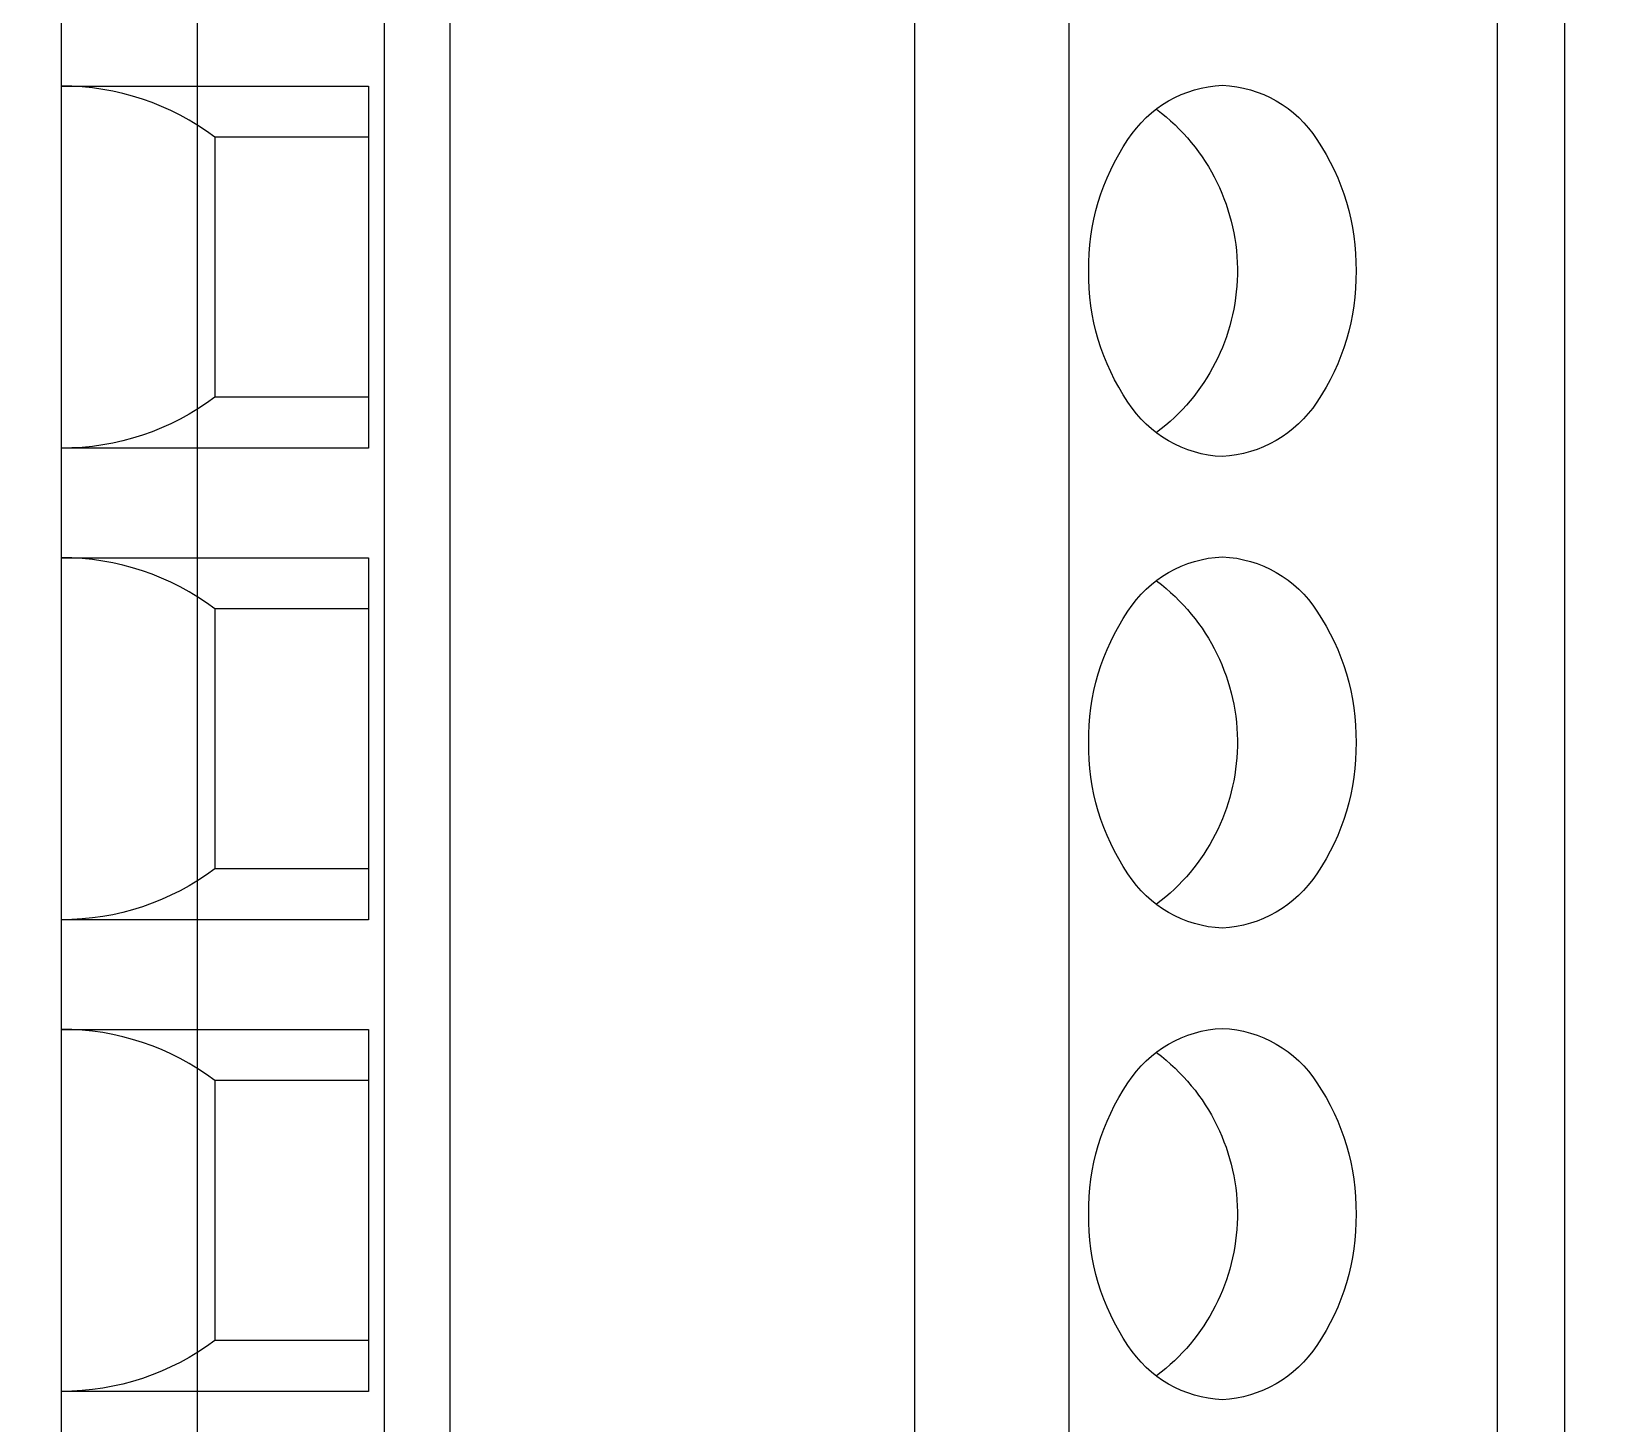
# Model space of a CAD drawing. Extents: x 1 to 23.7, y 0.2 to 17.
# Drawn here: x 17.608 to 18.276, y 5.43 to 6.02 of the extents above; entities that cross this region are included whole.
import ezdxf

# ---------------------------------------------------------------- set-up
doc = ezdxf.new("R2010")
doc.units = 0
doc.header["$MEASUREMENT"] = 0
for name, color, linetype in [('4_01__0-__EMPTY', 7, 'CONTINUOUS'), ('4_02__71___3__AVI', 7, 'CONTINUOUS'), ('4_03__73___3__ACI__3__AVI', 7, 'CONTINUOUS'), ('4_04__74___3__ACI__3__AVI', 7, 'CONTINUOUS'), ('4_05__1-___4__DI__4__DO__S', 7, 'CONTINUOUS'), ('4_06__B-___4__DI__4__DO__F', 7, 'CONTINUOUS'), ('4_07__C-___4__DI__3__DO', 7, 'CONTINUOUS'), ('4_08__2X___8__DO__STD_FORM', 7, 'CONTINUOUS'), ('4_09__2A___8__DO__STD_FORM', 7, 'CONTINUOUS'), ('4_10__2B___8__DO__STD__6__', 7, 'CONTINUOUS'), ('4_11__2C___8__DO__STD__2__', 7, 'CONTINUOUS'), ('4_12__3-___8__DI', 7, 'CONTINUOUS'), ('4_13__D-___14__DI', 7, 'CONTINUOUS'), ('4_14__5-___8__AI', 7, 'CONTINUOUS'), ('4_15__6-___4__AI__4__AO', 7, 'CONTINUOUS'), ('6_00_____DWG', 7, 'CONTINUOUS')]:
    doc.layers.add(name, color=color, linetype=linetype)

msp = doc.modelspace()

# ---------------------------------------------------------------- linework, layer by layer
at = {"layer": '4_01__0-__EMPTY'}
for points in [[(17.67867, 6.20206), (17.67867, 5.23683, 0.414214), (17.70856, 5.20694), (17.72367, 5.20694), (17.72367, 4.96694), (17.70856, 4.96694, 0.414214), (17.67867, 4.93706), (17.67867, 4.04183, 0.414214)], [(18.25867, 4.04183), (18.25867, 4.93706, 0.414214), (18.22879, 4.96694), (18.21367, 4.96694), (18.21367, 5.20694), (18.22879, 5.20694, 0.414214), (18.25867, 5.23683), (18.25867, 6.20206, 0.414214)]]:
    msp.add_lwpolyline(points, format="xyb", dxfattribs=at)
at = {"layer": '4_02__71___3__AVI'}
msp.add_lwpolyline([(18.22995, 6.62016), (18.22995, 5.02016), (17.62124, 5.02016), (17.62124, 6.62016)], close=True, dxfattribs=at)
for points in [[(17.75798, 6.62016), (17.75798, 5.02016)], [(17.78582, 6.62016), (17.78582, 5.02016)], [(17.98292, 6.62016), (17.98292, 5.02016)], [(18.04835, 6.62016), (18.04835, 5.02016)], [(17.62124, 5.99693), (17.75131, 5.99693), (17.75131, 5.84339), (17.62124, 5.84339)], [(17.68618, 5.97528), (17.68618, 5.86504)], [(17.62124, 5.79693), (17.75131, 5.79693), (17.75131, 5.64339), (17.62124, 5.64339)], [(17.68618, 5.77528), (17.68618, 5.66504)], [(17.62124, 5.59693), (17.75131, 5.59693), (17.75131, 5.44339), (17.62124, 5.44339)], [(17.68618, 5.57528), (17.68618, 5.46504)]]:
    msp.add_lwpolyline(points, dxfattribs=at)
for points in [[(17.75131, 5.97528), (17.68618, 5.97528, 0.162853), (17.62124, 5.99693, 1.944453)], [(18.08544, 5.98724, -0.001746), (18.08557, 5.9871, -0.240907), (18.11981, 5.91701, -0.231198), (18.08557, 5.85007, -0.005828), (18.08564, 5.84977)], [(17.75131, 5.86504), (17.68618, 5.86504, -0.162853), (17.62124, 5.84339, -1.944453)], [(17.75131, 5.77528), (17.68618, 5.77528, 0.162853), (17.62124, 5.79693, 1.944453)], [(18.08544, 5.78724, -0.001746), (18.08557, 5.7871, -0.240907), (18.11981, 5.71701, -0.231198), (18.08557, 5.65007, -0.005828), (18.08564, 5.64977)], [(17.75131, 5.66504), (17.68618, 5.66504, -0.162853), (17.62124, 5.64339, -1.944453)], [(17.75131, 5.57528), (17.68618, 5.57528, 0.162853), (17.62124, 5.59693, 1.944453)], [(18.08544, 5.58724, -0.001746), (18.08557, 5.5871, -0.240907), (18.11981, 5.51701, -0.231198), (18.08557, 5.45007, -0.005828), (18.08564, 5.44977)], [(17.75131, 5.46504), (17.68618, 5.46504, -0.162853), (17.62124, 5.44339, -1.944453)]]:
    msp.add_lwpolyline(points, format="xyb", dxfattribs=at)
for points in [[(18.11348, 5.99733, -0.244062), (18.15353, 5.97426, -0.154167), (18.17012, 5.91858, -0.154167), (18.15353, 5.86291, -0.236767), (18.11348, 5.83984, -0.24406), (18.07343, 5.86291, -0.154167), (18.05684, 5.91858, -0.154167), (18.07343, 5.97426, -0.244061)], [(18.11348, 5.79733, -0.244062), (18.15353, 5.77426, -0.154167), (18.17012, 5.71858, -0.154167), (18.15353, 5.66291, -0.236767), (18.11348, 5.63984, -0.24406), (18.07343, 5.66291, -0.154167), (18.05684, 5.71858, -0.154167), (18.07343, 5.77426, -0.244061)], [(18.11348, 5.59733, -0.244062), (18.15353, 5.57426, -0.154167), (18.17012, 5.51858, -0.154167), (18.15353, 5.46291, -0.236767), (18.11348, 5.43984, -0.24406), (18.07343, 5.46291, -0.154167), (18.05684, 5.51858, -0.154167), (18.07343, 5.57426, -0.244061)]]:
    msp.add_lwpolyline(points, format="xyb", close=True, dxfattribs=at)
at = {"layer": '4_03__73___3__ACI__3__AVI'}
msp.add_lwpolyline([(18.22995, 6.62016), (18.22995, 5.02016), (17.62124, 5.02016), (17.62124, 6.62016)], close=True, dxfattribs=at)
for points in [[(17.75798, 6.62016), (17.75798, 5.02016)], [(17.78582, 6.62016), (17.78582, 5.02016)], [(17.98292, 6.62016), (17.98292, 5.02016)], [(18.04835, 6.62016), (18.04835, 5.02016)], [(17.62124, 5.99693), (17.75131, 5.99693), (17.75131, 5.84339), (17.62124, 5.84339)], [(17.68618, 5.97528), (17.68618, 5.86504)], [(17.62124, 5.79693), (17.75131, 5.79693), (17.75131, 5.64339), (17.62124, 5.64339)], [(17.68618, 5.77528), (17.68618, 5.66504)], [(17.62124, 5.59693), (17.75131, 5.59693), (17.75131, 5.44339), (17.62124, 5.44339)], [(17.68618, 5.57528), (17.68618, 5.46504)]]:
    msp.add_lwpolyline(points, dxfattribs=at)
for points in [[(17.75131, 5.97528), (17.68618, 5.97528, 0.162853), (17.62124, 5.99693, 1.944453)], [(18.08544, 5.98724, -0.001746), (18.08557, 5.9871, -0.240907), (18.11981, 5.91701, -0.231198), (18.08557, 5.85007, -0.005828), (18.08564, 5.84977)], [(17.75131, 5.86504), (17.68618, 5.86504, -0.162853), (17.62124, 5.84339, -1.944453)], [(17.75131, 5.77528), (17.68618, 5.77528, 0.162853), (17.62124, 5.79693, 1.944453)], [(18.08544, 5.78724, -0.001746), (18.08557, 5.7871, -0.240907), (18.11981, 5.71701, -0.231198), (18.08557, 5.65007, -0.005828), (18.08564, 5.64977)], [(17.75131, 5.66504), (17.68618, 5.66504, -0.162853), (17.62124, 5.64339, -1.944453)], [(17.75131, 5.57528), (17.68618, 5.57528, 0.162853), (17.62124, 5.59693, 1.944453)], [(18.08544, 5.58724, -0.001746), (18.08557, 5.5871, -0.240907), (18.11981, 5.51701, -0.231198), (18.08557, 5.45007, -0.005828), (18.08564, 5.44977)], [(17.75131, 5.46504), (17.68618, 5.46504, -0.162853), (17.62124, 5.44339, -1.944453)]]:
    msp.add_lwpolyline(points, format="xyb", dxfattribs=at)
for points in [[(18.11348, 5.99733, -0.244062), (18.15353, 5.97426, -0.154167), (18.17012, 5.91858, -0.154167), (18.15353, 5.86291, -0.236767), (18.11348, 5.83984, -0.24406), (18.07343, 5.86291, -0.154167), (18.05684, 5.91858, -0.154167), (18.07343, 5.97426, -0.244061)], [(18.11348, 5.79733, -0.244062), (18.15353, 5.77426, -0.154167), (18.17012, 5.71858, -0.154167), (18.15353, 5.66291, -0.236767), (18.11348, 5.63984, -0.24406), (18.07343, 5.66291, -0.154167), (18.05684, 5.71858, -0.154167), (18.07343, 5.77426, -0.244061)], [(18.11348, 5.59733, -0.244062), (18.15353, 5.57426, -0.154167), (18.17012, 5.51858, -0.154167), (18.15353, 5.46291, -0.236767), (18.11348, 5.43984, -0.24406), (18.07343, 5.46291, -0.154167), (18.05684, 5.51858, -0.154167), (18.07343, 5.57426, -0.244061)]]:
    msp.add_lwpolyline(points, format="xyb", close=True, dxfattribs=at)
at = {"layer": '4_04__74___3__ACI__3__AVI'}
msp.add_lwpolyline([(18.22995, 6.62016), (18.22995, 5.02016), (17.62124, 5.02016), (17.62124, 6.62016)], close=True, dxfattribs=at)
for points in [[(17.75798, 6.62016), (17.75798, 5.02016)], [(17.78582, 6.62016), (17.78582, 5.02016)], [(17.98292, 6.62016), (17.98292, 5.02016)], [(18.04835, 6.62016), (18.04835, 5.02016)], [(17.62124, 5.99693), (17.75131, 5.99693), (17.75131, 5.84339), (17.62124, 5.84339)], [(17.68618, 5.97528), (17.68618, 5.86504)], [(17.62124, 5.79693), (17.75131, 5.79693), (17.75131, 5.64339), (17.62124, 5.64339)], [(17.68618, 5.77528), (17.68618, 5.66504)], [(17.62124, 5.59693), (17.75131, 5.59693), (17.75131, 5.44339), (17.62124, 5.44339)], [(17.68618, 5.57528), (17.68618, 5.46504)]]:
    msp.add_lwpolyline(points, dxfattribs=at)
for points in [[(17.75131, 5.97528), (17.68618, 5.97528, 0.162853), (17.62124, 5.99693, 1.944453)], [(18.08544, 5.98724, -0.001746), (18.08557, 5.9871, -0.240907), (18.11981, 5.91701, -0.231198), (18.08557, 5.85007, -0.005828), (18.08564, 5.84977)], [(17.75131, 5.86504), (17.68618, 5.86504, -0.162853), (17.62124, 5.84339, -1.944453)], [(17.75131, 5.77528), (17.68618, 5.77528, 0.162853), (17.62124, 5.79693, 1.944453)], [(18.08544, 5.78724, -0.001746), (18.08557, 5.7871, -0.240907), (18.11981, 5.71701, -0.231198), (18.08557, 5.65007, -0.005828), (18.08564, 5.64977)], [(17.75131, 5.66504), (17.68618, 5.66504, -0.162853), (17.62124, 5.64339, -1.944453)], [(17.75131, 5.57528), (17.68618, 5.57528, 0.162853), (17.62124, 5.59693, 1.944453)], [(18.08544, 5.58724, -0.001746), (18.08557, 5.5871, -0.240907), (18.11981, 5.51701, -0.231198), (18.08557, 5.45007, -0.005828), (18.08564, 5.44977)], [(17.75131, 5.46504), (17.68618, 5.46504, -0.162853), (17.62124, 5.44339, -1.944453)]]:
    msp.add_lwpolyline(points, format="xyb", dxfattribs=at)
for points in [[(18.11348, 5.99733, -0.244062), (18.15353, 5.97426, -0.154167), (18.17012, 5.91858, -0.154167), (18.15353, 5.86291, -0.236767), (18.11348, 5.83984, -0.24406), (18.07343, 5.86291, -0.154167), (18.05684, 5.91858, -0.154167), (18.07343, 5.97426, -0.244061)], [(18.11348, 5.79733, -0.244062), (18.15353, 5.77426, -0.154167), (18.17012, 5.71858, -0.154167), (18.15353, 5.66291, -0.236767), (18.11348, 5.63984, -0.24406), (18.07343, 5.66291, -0.154167), (18.05684, 5.71858, -0.154167), (18.07343, 5.77426, -0.244061)], [(18.11348, 5.59733, -0.244062), (18.15353, 5.57426, -0.154167), (18.17012, 5.51858, -0.154167), (18.15353, 5.46291, -0.236767), (18.11348, 5.43984, -0.24406), (18.07343, 5.46291, -0.154167), (18.05684, 5.51858, -0.154167), (18.07343, 5.57426, -0.244061)]]:
    msp.add_lwpolyline(points, format="xyb", close=True, dxfattribs=at)
at = {"layer": '4_05__1-___4__DI__4__DO__S'}
msp.add_lwpolyline([(18.22995, 6.62016), (18.22995, 5.02016), (17.62124, 5.02016), (17.62124, 6.62016)], close=True, dxfattribs=at)
for points in [[(17.75798, 6.62016), (17.75798, 5.02016)], [(17.78582, 6.62016), (17.78582, 5.02016)], [(17.98292, 6.62016), (17.98292, 5.02016)], [(18.04835, 6.62016), (18.04835, 5.02016)], [(17.62124, 5.99693), (17.75131, 5.99693), (17.75131, 5.84339), (17.62124, 5.84339)], [(17.68618, 5.97528), (17.68618, 5.86504)], [(17.62124, 5.79693), (17.75131, 5.79693), (17.75131, 5.64339), (17.62124, 5.64339)], [(17.68618, 5.77528), (17.68618, 5.66504)], [(17.62124, 5.59693), (17.75131, 5.59693), (17.75131, 5.44339), (17.62124, 5.44339)], [(17.68618, 5.57528), (17.68618, 5.46504)]]:
    msp.add_lwpolyline(points, dxfattribs=at)
for points in [[(17.75131, 5.97528), (17.68618, 5.97528, 0.162853), (17.62124, 5.99693, 1.944453)], [(18.08544, 5.98724, -0.001746), (18.08557, 5.9871, -0.240907), (18.11981, 5.91701, -0.231198), (18.08557, 5.85007, -0.005828), (18.08564, 5.84977)], [(17.75131, 5.86504), (17.68618, 5.86504, -0.162853), (17.62124, 5.84339, -1.944453)], [(17.75131, 5.77528), (17.68618, 5.77528, 0.162853), (17.62124, 5.79693, 1.944453)], [(18.08544, 5.78724, -0.001746), (18.08557, 5.7871, -0.240907), (18.11981, 5.71701, -0.231198), (18.08557, 5.65007, -0.005828), (18.08564, 5.64977)], [(17.75131, 5.66504), (17.68618, 5.66504, -0.162853), (17.62124, 5.64339, -1.944453)], [(17.75131, 5.57528), (17.68618, 5.57528, 0.162853), (17.62124, 5.59693, 1.944453)], [(18.08544, 5.58724, -0.001746), (18.08557, 5.5871, -0.240907), (18.11981, 5.51701, -0.231198), (18.08557, 5.45007, -0.005828), (18.08564, 5.44977)], [(17.75131, 5.46504), (17.68618, 5.46504, -0.162853), (17.62124, 5.44339, -1.944453)]]:
    msp.add_lwpolyline(points, format="xyb", dxfattribs=at)
for points in [[(18.11348, 5.99733, -0.244062), (18.15353, 5.97426, -0.154167), (18.17012, 5.91858, -0.154167), (18.15353, 5.86291, -0.236767), (18.11348, 5.83984, -0.24406), (18.07343, 5.86291, -0.154167), (18.05684, 5.91858, -0.154167), (18.07343, 5.97426, -0.244061)], [(18.11348, 5.79733, -0.244062), (18.15353, 5.77426, -0.154167), (18.17012, 5.71858, -0.154167), (18.15353, 5.66291, -0.236767), (18.11348, 5.63984, -0.24406), (18.07343, 5.66291, -0.154167), (18.05684, 5.71858, -0.154167), (18.07343, 5.77426, -0.244061)], [(18.11348, 5.59733, -0.244062), (18.15353, 5.57426, -0.154167), (18.17012, 5.51858, -0.154167), (18.15353, 5.46291, -0.236767), (18.11348, 5.43984, -0.24406), (18.07343, 5.46291, -0.154167), (18.05684, 5.51858, -0.154167), (18.07343, 5.57426, -0.244061)]]:
    msp.add_lwpolyline(points, format="xyb", close=True, dxfattribs=at)
at = {"layer": '4_06__B-___4__DI__4__DO__F'}
msp.add_lwpolyline([(18.22995, 6.62016), (18.22995, 5.02016), (17.62124, 5.02016), (17.62124, 6.62016)], close=True, dxfattribs=at)
for points in [[(17.75798, 6.62016), (17.75798, 5.02016)], [(17.78582, 6.62016), (17.78582, 5.02016)], [(17.98292, 6.62016), (17.98292, 5.02016)], [(18.04835, 6.62016), (18.04835, 5.02016)], [(17.62124, 5.99693), (17.75131, 5.99693), (17.75131, 5.84339), (17.62124, 5.84339)], [(17.68618, 5.97528), (17.68618, 5.86504)], [(17.62124, 5.79693), (17.75131, 5.79693), (17.75131, 5.64339), (17.62124, 5.64339)], [(17.68618, 5.77528), (17.68618, 5.66504)], [(17.62124, 5.59693), (17.75131, 5.59693), (17.75131, 5.44339), (17.62124, 5.44339)], [(17.68618, 5.57528), (17.68618, 5.46504)]]:
    msp.add_lwpolyline(points, dxfattribs=at)
for points in [[(17.75131, 5.97528), (17.68618, 5.97528, 0.162853), (17.62124, 5.99693, 1.944453)], [(18.08544, 5.98724, -0.001746), (18.08557, 5.9871, -0.240907), (18.11981, 5.91701, -0.231198), (18.08557, 5.85007, -0.005828), (18.08564, 5.84977)], [(17.75131, 5.86504), (17.68618, 5.86504, -0.162853), (17.62124, 5.84339, -1.944453)], [(17.75131, 5.77528), (17.68618, 5.77528, 0.162853), (17.62124, 5.79693, 1.944453)], [(18.08544, 5.78724, -0.001746), (18.08557, 5.7871, -0.240907), (18.11981, 5.71701, -0.231198), (18.08557, 5.65007, -0.005828), (18.08564, 5.64977)], [(17.75131, 5.66504), (17.68618, 5.66504, -0.162853), (17.62124, 5.64339, -1.944453)], [(17.75131, 5.57528), (17.68618, 5.57528, 0.162853), (17.62124, 5.59693, 1.944453)], [(18.08544, 5.58724, -0.001746), (18.08557, 5.5871, -0.240907), (18.11981, 5.51701, -0.231198), (18.08557, 5.45007, -0.005828), (18.08564, 5.44977)], [(17.75131, 5.46504), (17.68618, 5.46504, -0.162853), (17.62124, 5.44339, -1.944453)]]:
    msp.add_lwpolyline(points, format="xyb", dxfattribs=at)
for points in [[(18.11348, 5.99733, -0.244062), (18.15353, 5.97426, -0.154167), (18.17012, 5.91858, -0.154167), (18.15353, 5.86291, -0.236767), (18.11348, 5.83984, -0.24406), (18.07343, 5.86291, -0.154167), (18.05684, 5.91858, -0.154167), (18.07343, 5.97426, -0.244061)], [(18.11348, 5.79733, -0.244062), (18.15353, 5.77426, -0.154167), (18.17012, 5.71858, -0.154167), (18.15353, 5.66291, -0.236767), (18.11348, 5.63984, -0.24406), (18.07343, 5.66291, -0.154167), (18.05684, 5.71858, -0.154167), (18.07343, 5.77426, -0.244061)], [(18.11348, 5.59733, -0.244062), (18.15353, 5.57426, -0.154167), (18.17012, 5.51858, -0.154167), (18.15353, 5.46291, -0.236767), (18.11348, 5.43984, -0.24406), (18.07343, 5.46291, -0.154167), (18.05684, 5.51858, -0.154167), (18.07343, 5.57426, -0.244061)]]:
    msp.add_lwpolyline(points, format="xyb", close=True, dxfattribs=at)
at = {"layer": '4_07__C-___4__DI__3__DO'}
msp.add_lwpolyline([(18.22995, 6.62016), (18.22995, 5.02016), (17.62124, 5.02016), (17.62124, 6.62016)], close=True, dxfattribs=at)
for points in [[(17.75798, 6.62016), (17.75798, 5.02016)], [(17.78582, 6.62016), (17.78582, 5.02016)], [(17.98292, 6.62016), (17.98292, 5.02016)], [(18.04835, 6.62016), (18.04835, 5.02016)], [(17.62124, 5.99693), (17.75131, 5.99693), (17.75131, 5.84339), (17.62124, 5.84339)], [(17.68618, 5.97528), (17.68618, 5.86504)], [(17.62124, 5.79693), (17.75131, 5.79693), (17.75131, 5.64339), (17.62124, 5.64339)], [(17.68618, 5.77528), (17.68618, 5.66504)], [(17.62124, 5.59693), (17.75131, 5.59693), (17.75131, 5.44339), (17.62124, 5.44339)], [(17.68618, 5.57528), (17.68618, 5.46504)]]:
    msp.add_lwpolyline(points, dxfattribs=at)
for points in [[(17.75131, 5.97528), (17.68618, 5.97528, 0.162853), (17.62124, 5.99693, 1.944453)], [(18.08544, 5.98724, -0.001746), (18.08557, 5.9871, -0.240907), (18.11981, 5.91701, -0.231198), (18.08557, 5.85007, -0.005828), (18.08564, 5.84977)], [(17.75131, 5.86504), (17.68618, 5.86504, -0.162853), (17.62124, 5.84339, -1.944453)], [(17.75131, 5.77528), (17.68618, 5.77528, 0.162853), (17.62124, 5.79693, 1.944453)], [(18.08544, 5.78724, -0.001746), (18.08557, 5.7871, -0.240907), (18.11981, 5.71701, -0.231198), (18.08557, 5.65007, -0.005828), (18.08564, 5.64977)], [(17.75131, 5.66504), (17.68618, 5.66504, -0.162853), (17.62124, 5.64339, -1.944453)], [(17.75131, 5.57528), (17.68618, 5.57528, 0.162853), (17.62124, 5.59693, 1.944453)], [(18.08544, 5.58724, -0.001746), (18.08557, 5.5871, -0.240907), (18.11981, 5.51701, -0.231198), (18.08557, 5.45007, -0.005828), (18.08564, 5.44977)], [(17.75131, 5.46504), (17.68618, 5.46504, -0.162853), (17.62124, 5.44339, -1.944453)]]:
    msp.add_lwpolyline(points, format="xyb", dxfattribs=at)
for points in [[(18.11348, 5.99733, -0.244062), (18.15353, 5.97426, -0.154167), (18.17012, 5.91858, -0.154167), (18.15353, 5.86291, -0.236767), (18.11348, 5.83984, -0.24406), (18.07343, 5.86291, -0.154167), (18.05684, 5.91858, -0.154167), (18.07343, 5.97426, -0.244061)], [(18.11348, 5.79733, -0.244062), (18.15353, 5.77426, -0.154167), (18.17012, 5.71858, -0.154167), (18.15353, 5.66291, -0.236767), (18.11348, 5.63984, -0.24406), (18.07343, 5.66291, -0.154167), (18.05684, 5.71858, -0.154167), (18.07343, 5.77426, -0.244061)], [(18.11348, 5.59733, -0.244062), (18.15353, 5.57426, -0.154167), (18.17012, 5.51858, -0.154167), (18.15353, 5.46291, -0.236767), (18.11348, 5.43984, -0.24406), (18.07343, 5.46291, -0.154167), (18.05684, 5.51858, -0.154167), (18.07343, 5.57426, -0.244061)]]:
    msp.add_lwpolyline(points, format="xyb", close=True, dxfattribs=at)
at = {"layer": '4_08__2X___8__DO__STD_FORM'}
msp.add_lwpolyline([(18.22995, 6.62016), (18.22995, 5.02016), (17.62124, 5.02016), (17.62124, 6.62016)], close=True, dxfattribs=at)
for points in [[(17.75798, 6.62016), (17.75798, 5.02016)], [(17.78582, 6.62016), (17.78582, 5.02016)], [(17.98292, 6.62016), (17.98292, 5.02016)], [(18.04835, 6.62016), (18.04835, 5.02016)], [(17.62124, 5.99693), (17.75131, 5.99693), (17.75131, 5.84339), (17.62124, 5.84339)], [(17.68618, 5.97528), (17.68618, 5.86504)], [(17.62124, 5.79693), (17.75131, 5.79693), (17.75131, 5.64339), (17.62124, 5.64339)], [(17.68618, 5.77528), (17.68618, 5.66504)], [(17.62124, 5.59693), (17.75131, 5.59693), (17.75131, 5.44339), (17.62124, 5.44339)], [(17.68618, 5.57528), (17.68618, 5.46504)]]:
    msp.add_lwpolyline(points, dxfattribs=at)
for points in [[(17.75131, 5.97528), (17.68618, 5.97528, 0.162853), (17.62124, 5.99693, 1.944453)], [(18.08544, 5.98724, -0.001746), (18.08557, 5.9871, -0.240907), (18.11981, 5.91701, -0.231198), (18.08557, 5.85007, -0.005828), (18.08564, 5.84977)], [(17.75131, 5.86504), (17.68618, 5.86504, -0.162853), (17.62124, 5.84339, -1.944453)], [(17.75131, 5.77528), (17.68618, 5.77528, 0.162853), (17.62124, 5.79693, 1.944453)], [(18.08544, 5.78724, -0.001746), (18.08557, 5.7871, -0.240907), (18.11981, 5.71701, -0.231198), (18.08557, 5.65007, -0.005828), (18.08564, 5.64977)], [(17.75131, 5.66504), (17.68618, 5.66504, -0.162853), (17.62124, 5.64339, -1.944453)], [(17.75131, 5.57528), (17.68618, 5.57528, 0.162853), (17.62124, 5.59693, 1.944453)], [(18.08544, 5.58724, -0.001746), (18.08557, 5.5871, -0.240907), (18.11981, 5.51701, -0.231198), (18.08557, 5.45007, -0.005828), (18.08564, 5.44977)], [(17.75131, 5.46504), (17.68618, 5.46504, -0.162853), (17.62124, 5.44339, -1.944453)]]:
    msp.add_lwpolyline(points, format="xyb", dxfattribs=at)
for points in [[(18.11348, 5.99733, -0.244062), (18.15353, 5.97426, -0.154167), (18.17012, 5.91858, -0.154167), (18.15353, 5.86291, -0.236767), (18.11348, 5.83984, -0.24406), (18.07343, 5.86291, -0.154167), (18.05684, 5.91858, -0.154167), (18.07343, 5.97426, -0.244061)], [(18.11348, 5.79733, -0.244062), (18.15353, 5.77426, -0.154167), (18.17012, 5.71858, -0.154167), (18.15353, 5.66291, -0.236767), (18.11348, 5.63984, -0.24406), (18.07343, 5.66291, -0.154167), (18.05684, 5.71858, -0.154167), (18.07343, 5.77426, -0.244061)], [(18.11348, 5.59733, -0.244062), (18.15353, 5.57426, -0.154167), (18.17012, 5.51858, -0.154167), (18.15353, 5.46291, -0.236767), (18.11348, 5.43984, -0.24406), (18.07343, 5.46291, -0.154167), (18.05684, 5.51858, -0.154167), (18.07343, 5.57426, -0.244061)]]:
    msp.add_lwpolyline(points, format="xyb", close=True, dxfattribs=at)
at = {"layer": '4_09__2A___8__DO__STD_FORM'}
msp.add_lwpolyline([(18.22995, 6.62016), (18.22995, 5.02016), (17.62124, 5.02016), (17.62124, 6.62016)], close=True, dxfattribs=at)
for points in [[(17.75798, 6.62016), (17.75798, 5.02016)], [(17.78582, 6.62016), (17.78582, 5.02016)], [(17.98292, 6.62016), (17.98292, 5.02016)], [(18.04835, 6.62016), (18.04835, 5.02016)], [(17.62124, 5.99693), (17.75131, 5.99693), (17.75131, 5.84339), (17.62124, 5.84339)], [(17.68618, 5.97528), (17.68618, 5.86504)], [(17.62124, 5.79693), (17.75131, 5.79693), (17.75131, 5.64339), (17.62124, 5.64339)], [(17.68618, 5.77528), (17.68618, 5.66504)], [(17.62124, 5.59693), (17.75131, 5.59693), (17.75131, 5.44339), (17.62124, 5.44339)], [(17.68618, 5.57528), (17.68618, 5.46504)]]:
    msp.add_lwpolyline(points, dxfattribs=at)
for points in [[(17.75131, 5.97528), (17.68618, 5.97528, 0.162853), (17.62124, 5.99693, 1.944453)], [(18.08544, 5.98724, -0.001746), (18.08557, 5.9871, -0.240907), (18.11981, 5.91701, -0.231198), (18.08557, 5.85007, -0.005828), (18.08564, 5.84977)], [(17.75131, 5.86504), (17.68618, 5.86504, -0.162853), (17.62124, 5.84339, -1.944453)], [(17.75131, 5.77528), (17.68618, 5.77528, 0.162853), (17.62124, 5.79693, 1.944453)], [(18.08544, 5.78724, -0.001746), (18.08557, 5.7871, -0.240907), (18.11981, 5.71701, -0.231198), (18.08557, 5.65007, -0.005828), (18.08564, 5.64977)], [(17.75131, 5.66504), (17.68618, 5.66504, -0.162853), (17.62124, 5.64339, -1.944453)], [(17.75131, 5.57528), (17.68618, 5.57528, 0.162853), (17.62124, 5.59693, 1.944453)], [(18.08544, 5.58724, -0.001746), (18.08557, 5.5871, -0.240907), (18.11981, 5.51701, -0.231198), (18.08557, 5.45007, -0.005828), (18.08564, 5.44977)], [(17.75131, 5.46504), (17.68618, 5.46504, -0.162853), (17.62124, 5.44339, -1.944453)]]:
    msp.add_lwpolyline(points, format="xyb", dxfattribs=at)
for points in [[(18.11348, 5.99733, -0.244062), (18.15353, 5.97426, -0.154167), (18.17012, 5.91858, -0.154167), (18.15353, 5.86291, -0.236767), (18.11348, 5.83984, -0.24406), (18.07343, 5.86291, -0.154167), (18.05684, 5.91858, -0.154167), (18.07343, 5.97426, -0.244061)], [(18.11348, 5.79733, -0.244062), (18.15353, 5.77426, -0.154167), (18.17012, 5.71858, -0.154167), (18.15353, 5.66291, -0.236767), (18.11348, 5.63984, -0.24406), (18.07343, 5.66291, -0.154167), (18.05684, 5.71858, -0.154167), (18.07343, 5.77426, -0.244061)], [(18.11348, 5.59733, -0.244062), (18.15353, 5.57426, -0.154167), (18.17012, 5.51858, -0.154167), (18.15353, 5.46291, -0.236767), (18.11348, 5.43984, -0.24406), (18.07343, 5.46291, -0.154167), (18.05684, 5.51858, -0.154167), (18.07343, 5.57426, -0.244061)]]:
    msp.add_lwpolyline(points, format="xyb", close=True, dxfattribs=at)
at = {"layer": '4_10__2B___8__DO__STD__6__'}
msp.add_lwpolyline([(18.22995, 6.62016), (18.22995, 5.02016), (17.62124, 5.02016), (17.62124, 6.62016)], close=True, dxfattribs=at)
for points in [[(17.75798, 6.62016), (17.75798, 5.02016)], [(17.78582, 6.62016), (17.78582, 5.02016)], [(17.98292, 6.62016), (17.98292, 5.02016)], [(18.04835, 6.62016), (18.04835, 5.02016)], [(17.62124, 5.99693), (17.75131, 5.99693), (17.75131, 5.84339), (17.62124, 5.84339)], [(17.68618, 5.97528), (17.68618, 5.86504)], [(17.62124, 5.79693), (17.75131, 5.79693), (17.75131, 5.64339), (17.62124, 5.64339)], [(17.68618, 5.77528), (17.68618, 5.66504)], [(17.62124, 5.59693), (17.75131, 5.59693), (17.75131, 5.44339), (17.62124, 5.44339)], [(17.68618, 5.57528), (17.68618, 5.46504)]]:
    msp.add_lwpolyline(points, dxfattribs=at)
for points in [[(17.75131, 5.97528), (17.68618, 5.97528, 0.162853), (17.62124, 5.99693, 1.944453)], [(18.08544, 5.98724, -0.001746), (18.08557, 5.9871, -0.240907), (18.11981, 5.91701, -0.231198), (18.08557, 5.85007, -0.005828), (18.08564, 5.84977)], [(17.75131, 5.86504), (17.68618, 5.86504, -0.162853), (17.62124, 5.84339, -1.944453)], [(17.75131, 5.77528), (17.68618, 5.77528, 0.162853), (17.62124, 5.79693, 1.944453)], [(18.08544, 5.78724, -0.001746), (18.08557, 5.7871, -0.240907), (18.11981, 5.71701, -0.231198), (18.08557, 5.65007, -0.005828), (18.08564, 5.64977)], [(17.75131, 5.66504), (17.68618, 5.66504, -0.162853), (17.62124, 5.64339, -1.944453)], [(17.75131, 5.57528), (17.68618, 5.57528, 0.162853), (17.62124, 5.59693, 1.944453)], [(18.08544, 5.58724, -0.001746), (18.08557, 5.5871, -0.240907), (18.11981, 5.51701, -0.231198), (18.08557, 5.45007, -0.005828), (18.08564, 5.44977)], [(17.75131, 5.46504), (17.68618, 5.46504, -0.162853), (17.62124, 5.44339, -1.944453)]]:
    msp.add_lwpolyline(points, format="xyb", dxfattribs=at)
for points in [[(18.11348, 5.99733, -0.244062), (18.15353, 5.97426, -0.154167), (18.17012, 5.91858, -0.154167), (18.15353, 5.86291, -0.236767), (18.11348, 5.83984, -0.24406), (18.07343, 5.86291, -0.154167), (18.05684, 5.91858, -0.154167), (18.07343, 5.97426, -0.244061)], [(18.11348, 5.79733, -0.244062), (18.15353, 5.77426, -0.154167), (18.17012, 5.71858, -0.154167), (18.15353, 5.66291, -0.236767), (18.11348, 5.63984, -0.24406), (18.07343, 5.66291, -0.154167), (18.05684, 5.71858, -0.154167), (18.07343, 5.77426, -0.244061)], [(18.11348, 5.59733, -0.244062), (18.15353, 5.57426, -0.154167), (18.17012, 5.51858, -0.154167), (18.15353, 5.46291, -0.236767), (18.11348, 5.43984, -0.24406), (18.07343, 5.46291, -0.154167), (18.05684, 5.51858, -0.154167), (18.07343, 5.57426, -0.244061)]]:
    msp.add_lwpolyline(points, format="xyb", close=True, dxfattribs=at)
at = {"layer": '4_11__2C___8__DO__STD__2__'}
msp.add_lwpolyline([(18.22995, 6.62016), (18.22995, 5.02016), (17.62124, 5.02016), (17.62124, 6.62016)], close=True, dxfattribs=at)
for points in [[(17.75798, 6.62016), (17.75798, 5.02016)], [(17.78582, 6.62016), (17.78582, 5.02016)], [(17.98292, 6.62016), (17.98292, 5.02016)], [(18.04835, 6.62016), (18.04835, 5.02016)], [(17.62124, 5.99693), (17.75131, 5.99693), (17.75131, 5.84339), (17.62124, 5.84339)], [(17.68618, 5.97528), (17.68618, 5.86504)], [(17.62124, 5.79693), (17.75131, 5.79693), (17.75131, 5.64339), (17.62124, 5.64339)], [(17.68618, 5.77528), (17.68618, 5.66504)], [(17.62124, 5.59693), (17.75131, 5.59693), (17.75131, 5.44339), (17.62124, 5.44339)], [(17.68618, 5.57528), (17.68618, 5.46504)]]:
    msp.add_lwpolyline(points, dxfattribs=at)
for points in [[(17.75131, 5.97528), (17.68618, 5.97528, 0.162853), (17.62124, 5.99693, 1.944453)], [(18.08544, 5.98724, -0.001746), (18.08557, 5.9871, -0.240907), (18.11981, 5.91701, -0.231198), (18.08557, 5.85007, -0.005828), (18.08564, 5.84977)], [(17.75131, 5.86504), (17.68618, 5.86504, -0.162853), (17.62124, 5.84339, -1.944453)], [(17.75131, 5.77528), (17.68618, 5.77528, 0.162853), (17.62124, 5.79693, 1.944453)], [(18.08544, 5.78724, -0.001746), (18.08557, 5.7871, -0.240907), (18.11981, 5.71701, -0.231198), (18.08557, 5.65007, -0.005828), (18.08564, 5.64977)], [(17.75131, 5.66504), (17.68618, 5.66504, -0.162853), (17.62124, 5.64339, -1.944453)], [(17.75131, 5.57528), (17.68618, 5.57528, 0.162853), (17.62124, 5.59693, 1.944453)], [(18.08544, 5.58724, -0.001746), (18.08557, 5.5871, -0.240907), (18.11981, 5.51701, -0.231198), (18.08557, 5.45007, -0.005828), (18.08564, 5.44977)], [(17.75131, 5.46504), (17.68618, 5.46504, -0.162853), (17.62124, 5.44339, -1.944453)]]:
    msp.add_lwpolyline(points, format="xyb", dxfattribs=at)
for points in [[(18.11348, 5.99733, -0.244062), (18.15353, 5.97426, -0.154167), (18.17012, 5.91858, -0.154167), (18.15353, 5.86291, -0.236767), (18.11348, 5.83984, -0.24406), (18.07343, 5.86291, -0.154167), (18.05684, 5.91858, -0.154167), (18.07343, 5.97426, -0.244061)], [(18.11348, 5.79733, -0.244062), (18.15353, 5.77426, -0.154167), (18.17012, 5.71858, -0.154167), (18.15353, 5.66291, -0.236767), (18.11348, 5.63984, -0.24406), (18.07343, 5.66291, -0.154167), (18.05684, 5.71858, -0.154167), (18.07343, 5.77426, -0.244061)], [(18.11348, 5.59733, -0.244062), (18.15353, 5.57426, -0.154167), (18.17012, 5.51858, -0.154167), (18.15353, 5.46291, -0.236767), (18.11348, 5.43984, -0.24406), (18.07343, 5.46291, -0.154167), (18.05684, 5.51858, -0.154167), (18.07343, 5.57426, -0.244061)]]:
    msp.add_lwpolyline(points, format="xyb", close=True, dxfattribs=at)
at = {"layer": '4_12__3-___8__DI'}
msp.add_lwpolyline([(18.22995, 6.62016), (18.22995, 5.02016), (17.62124, 5.02016), (17.62124, 6.62016)], close=True, dxfattribs=at)
for points in [[(17.75798, 6.62016), (17.75798, 5.02016)], [(17.78582, 6.62016), (17.78582, 5.02016)], [(17.98292, 6.62016), (17.98292, 5.02016)], [(18.04835, 6.62016), (18.04835, 5.02016)], [(17.62124, 5.99693), (17.75131, 5.99693), (17.75131, 5.84339), (17.62124, 5.84339)], [(17.68618, 5.97528), (17.68618, 5.86504)], [(17.62124, 5.79693), (17.75131, 5.79693), (17.75131, 5.64339), (17.62124, 5.64339)], [(17.68618, 5.77528), (17.68618, 5.66504)], [(17.62124, 5.59693), (17.75131, 5.59693), (17.75131, 5.44339), (17.62124, 5.44339)], [(17.68618, 5.57528), (17.68618, 5.46504)]]:
    msp.add_lwpolyline(points, dxfattribs=at)
for points in [[(17.75131, 5.97528), (17.68618, 5.97528, 0.162853), (17.62124, 5.99693, 1.944453)], [(18.08544, 5.98724, -0.001746), (18.08557, 5.9871, -0.240907), (18.11981, 5.91701, -0.231198), (18.08557, 5.85007, -0.005828), (18.08564, 5.84977)], [(17.75131, 5.86504), (17.68618, 5.86504, -0.162853), (17.62124, 5.84339, -1.944453)], [(17.75131, 5.77528), (17.68618, 5.77528, 0.162853), (17.62124, 5.79693, 1.944453)], [(18.08544, 5.78724, -0.001746), (18.08557, 5.7871, -0.240907), (18.11981, 5.71701, -0.231198), (18.08557, 5.65007, -0.005828), (18.08564, 5.64977)], [(17.75131, 5.66504), (17.68618, 5.66504, -0.162853), (17.62124, 5.64339, -1.944453)], [(17.75131, 5.57528), (17.68618, 5.57528, 0.162853), (17.62124, 5.59693, 1.944453)], [(18.08544, 5.58724, -0.001746), (18.08557, 5.5871, -0.240907), (18.11981, 5.51701, -0.231198), (18.08557, 5.45007, -0.005828), (18.08564, 5.44977)], [(17.75131, 5.46504), (17.68618, 5.46504, -0.162853), (17.62124, 5.44339, -1.944453)]]:
    msp.add_lwpolyline(points, format="xyb", dxfattribs=at)
for points in [[(18.11348, 5.99733, -0.244062), (18.15353, 5.97426, -0.154167), (18.17012, 5.91858, -0.154167), (18.15353, 5.86291, -0.236767), (18.11348, 5.83984, -0.24406), (18.07343, 5.86291, -0.154167), (18.05684, 5.91858, -0.154167), (18.07343, 5.97426, -0.244061)], [(18.11348, 5.79733, -0.244062), (18.15353, 5.77426, -0.154167), (18.17012, 5.71858, -0.154167), (18.15353, 5.66291, -0.236767), (18.11348, 5.63984, -0.24406), (18.07343, 5.66291, -0.154167), (18.05684, 5.71858, -0.154167), (18.07343, 5.77426, -0.244061)], [(18.11348, 5.59733, -0.244062), (18.15353, 5.57426, -0.154167), (18.17012, 5.51858, -0.154167), (18.15353, 5.46291, -0.236767), (18.11348, 5.43984, -0.24406), (18.07343, 5.46291, -0.154167), (18.05684, 5.51858, -0.154167), (18.07343, 5.57426, -0.244061)]]:
    msp.add_lwpolyline(points, format="xyb", close=True, dxfattribs=at)
at = {"layer": '4_13__D-___14__DI'}
msp.add_lwpolyline([(18.22995, 6.62016), (18.22995, 5.02016), (17.62124, 5.02016), (17.62124, 6.62016)], close=True, dxfattribs=at)
for points in [[(17.75798, 6.62016), (17.75798, 5.02016)], [(17.78582, 6.62016), (17.78582, 5.02016)], [(17.98292, 6.62016), (17.98292, 5.02016)], [(18.04835, 6.62016), (18.04835, 5.02016)], [(17.62124, 5.99693), (17.75131, 5.99693), (17.75131, 5.84339), (17.62124, 5.84339)], [(17.68618, 5.97528), (17.68618, 5.86504)], [(17.62124, 5.79693), (17.75131, 5.79693), (17.75131, 5.64339), (17.62124, 5.64339)], [(17.68618, 5.77528), (17.68618, 5.66504)], [(17.62124, 5.59693), (17.75131, 5.59693), (17.75131, 5.44339), (17.62124, 5.44339)], [(17.68618, 5.57528), (17.68618, 5.46504)]]:
    msp.add_lwpolyline(points, dxfattribs=at)
for points in [[(17.75131, 5.97528), (17.68618, 5.97528, 0.162853), (17.62124, 5.99693, 1.944453)], [(18.08544, 5.98724, -0.001746), (18.08557, 5.9871, -0.240907), (18.11981, 5.91701, -0.231198), (18.08557, 5.85007, -0.005828), (18.08564, 5.84977)], [(17.75131, 5.86504), (17.68618, 5.86504, -0.162853), (17.62124, 5.84339, -1.944453)], [(17.75131, 5.77528), (17.68618, 5.77528, 0.162853), (17.62124, 5.79693, 1.944453)], [(18.08544, 5.78724, -0.001746), (18.08557, 5.7871, -0.240907), (18.11981, 5.71701, -0.231198), (18.08557, 5.65007, -0.005828), (18.08564, 5.64977)], [(17.75131, 5.66504), (17.68618, 5.66504, -0.162853), (17.62124, 5.64339, -1.944453)], [(17.75131, 5.57528), (17.68618, 5.57528, 0.162853), (17.62124, 5.59693, 1.944453)], [(18.08544, 5.58724, -0.001746), (18.08557, 5.5871, -0.240907), (18.11981, 5.51701, -0.231198), (18.08557, 5.45007, -0.005828), (18.08564, 5.44977)], [(17.75131, 5.46504), (17.68618, 5.46504, -0.162853), (17.62124, 5.44339, -1.944453)]]:
    msp.add_lwpolyline(points, format="xyb", dxfattribs=at)
for points in [[(18.11348, 5.99733, -0.244062), (18.15353, 5.97426, -0.154167), (18.17012, 5.91858, -0.154167), (18.15353, 5.86291, -0.236767), (18.11348, 5.83984, -0.24406), (18.07343, 5.86291, -0.154167), (18.05684, 5.91858, -0.154167), (18.07343, 5.97426, -0.244061)], [(18.11348, 5.79733, -0.244062), (18.15353, 5.77426, -0.154167), (18.17012, 5.71858, -0.154167), (18.15353, 5.66291, -0.236767), (18.11348, 5.63984, -0.24406), (18.07343, 5.66291, -0.154167), (18.05684, 5.71858, -0.154167), (18.07343, 5.77426, -0.244061)], [(18.11348, 5.59733, -0.244062), (18.15353, 5.57426, -0.154167), (18.17012, 5.51858, -0.154167), (18.15353, 5.46291, -0.236767), (18.11348, 5.43984, -0.24406), (18.07343, 5.46291, -0.154167), (18.05684, 5.51858, -0.154167), (18.07343, 5.57426, -0.244061)]]:
    msp.add_lwpolyline(points, format="xyb", close=True, dxfattribs=at)
at = {"layer": '4_14__5-___8__AI'}
msp.add_lwpolyline([(18.22995, 6.62016), (18.22995, 5.02016), (17.62124, 5.02016), (17.62124, 6.62016)], close=True, dxfattribs=at)
for points in [[(17.75798, 6.62016), (17.75798, 5.02016)], [(17.78582, 6.62016), (17.78582, 5.02016)], [(17.98292, 6.62016), (17.98292, 5.02016)], [(18.04835, 6.62016), (18.04835, 5.02016)], [(17.62124, 5.99693), (17.75131, 5.99693), (17.75131, 5.84339), (17.62124, 5.84339)], [(17.68618, 5.97528), (17.68618, 5.86504)], [(17.62124, 5.79693), (17.75131, 5.79693), (17.75131, 5.64339), (17.62124, 5.64339)], [(17.68618, 5.77528), (17.68618, 5.66504)], [(17.62124, 5.59693), (17.75131, 5.59693), (17.75131, 5.44339), (17.62124, 5.44339)], [(17.68618, 5.57528), (17.68618, 5.46504)]]:
    msp.add_lwpolyline(points, dxfattribs=at)
for points in [[(17.75131, 5.97528), (17.68618, 5.97528, 0.162853), (17.62124, 5.99693, 1.944453)], [(18.08544, 5.98724, -0.001746), (18.08557, 5.9871, -0.240907), (18.11981, 5.91701, -0.231198), (18.08557, 5.85007, -0.005828), (18.08564, 5.84977)], [(17.75131, 5.86504), (17.68618, 5.86504, -0.162853), (17.62124, 5.84339, -1.944453)], [(17.75131, 5.77528), (17.68618, 5.77528, 0.162853), (17.62124, 5.79693, 1.944453)], [(18.08544, 5.78724, -0.001746), (18.08557, 5.7871, -0.240907), (18.11981, 5.71701, -0.231198), (18.08557, 5.65007, -0.005828), (18.08564, 5.64977)], [(17.75131, 5.66504), (17.68618, 5.66504, -0.162853), (17.62124, 5.64339, -1.944453)], [(17.75131, 5.57528), (17.68618, 5.57528, 0.162853), (17.62124, 5.59693, 1.944453)], [(18.08544, 5.58724, -0.001746), (18.08557, 5.5871, -0.240907), (18.11981, 5.51701, -0.231198), (18.08557, 5.45007, -0.005828), (18.08564, 5.44977)], [(17.75131, 5.46504), (17.68618, 5.46504, -0.162853), (17.62124, 5.44339, -1.944453)]]:
    msp.add_lwpolyline(points, format="xyb", dxfattribs=at)
for points in [[(18.11348, 5.99733, -0.244062), (18.15353, 5.97426, -0.154167), (18.17012, 5.91858, -0.154167), (18.15353, 5.86291, -0.236767), (18.11348, 5.83984, -0.24406), (18.07343, 5.86291, -0.154167), (18.05684, 5.91858, -0.154167), (18.07343, 5.97426, -0.244061)], [(18.11348, 5.79733, -0.244062), (18.15353, 5.77426, -0.154167), (18.17012, 5.71858, -0.154167), (18.15353, 5.66291, -0.236767), (18.11348, 5.63984, -0.24406), (18.07343, 5.66291, -0.154167), (18.05684, 5.71858, -0.154167), (18.07343, 5.77426, -0.244061)], [(18.11348, 5.59733, -0.244062), (18.15353, 5.57426, -0.154167), (18.17012, 5.51858, -0.154167), (18.15353, 5.46291, -0.236767), (18.11348, 5.43984, -0.24406), (18.07343, 5.46291, -0.154167), (18.05684, 5.51858, -0.154167), (18.07343, 5.57426, -0.244061)]]:
    msp.add_lwpolyline(points, format="xyb", close=True, dxfattribs=at)
at = {"layer": '4_15__6-___4__AI__4__AO'}
msp.add_lwpolyline([(18.22995, 6.62016), (18.22995, 5.02016), (17.62124, 5.02016), (17.62124, 6.62016)], close=True, dxfattribs=at)
for points in [[(17.75798, 6.62016), (17.75798, 5.02016)], [(17.78582, 6.62016), (17.78582, 5.02016)], [(17.98292, 6.62016), (17.98292, 5.02016)], [(18.04835, 6.62016), (18.04835, 5.02016)], [(17.62124, 5.99693), (17.75131, 5.99693), (17.75131, 5.84339), (17.62124, 5.84339)], [(17.68618, 5.97528), (17.68618, 5.86504)], [(17.62124, 5.79693), (17.75131, 5.79693), (17.75131, 5.64339), (17.62124, 5.64339)], [(17.68618, 5.77528), (17.68618, 5.66504)], [(17.62124, 5.59693), (17.75131, 5.59693), (17.75131, 5.44339), (17.62124, 5.44339)], [(17.68618, 5.57528), (17.68618, 5.46504)]]:
    msp.add_lwpolyline(points, dxfattribs=at)
for points in [[(17.75131, 5.97528), (17.68618, 5.97528, 0.162853), (17.62124, 5.99693, 1.944453)], [(18.08544, 5.98724, -0.001746), (18.08557, 5.9871, -0.240907), (18.11981, 5.91701, -0.231198), (18.08557, 5.85007, -0.005828), (18.08564, 5.84977)], [(17.75131, 5.86504), (17.68618, 5.86504, -0.162853), (17.62124, 5.84339, -1.944453)], [(17.75131, 5.77528), (17.68618, 5.77528, 0.162853), (17.62124, 5.79693, 1.944453)], [(18.08544, 5.78724, -0.001746), (18.08557, 5.7871, -0.240907), (18.11981, 5.71701, -0.231198), (18.08557, 5.65007, -0.005828), (18.08564, 5.64977)], [(17.75131, 5.66504), (17.68618, 5.66504, -0.162853), (17.62124, 5.64339, -1.944453)], [(17.75131, 5.57528), (17.68618, 5.57528, 0.162853), (17.62124, 5.59693, 1.944453)], [(18.08544, 5.58724, -0.001746), (18.08557, 5.5871, -0.240907), (18.11981, 5.51701, -0.231198), (18.08557, 5.45007, -0.005828), (18.08564, 5.44977)], [(17.75131, 5.46504), (17.68618, 5.46504, -0.162853), (17.62124, 5.44339, -1.944453)]]:
    msp.add_lwpolyline(points, format="xyb", dxfattribs=at)
for points in [[(18.11348, 5.99733, -0.244062), (18.15353, 5.97426, -0.154167), (18.17012, 5.91858, -0.154167), (18.15353, 5.86291, -0.236767), (18.11348, 5.83984, -0.24406), (18.07343, 5.86291, -0.154167), (18.05684, 5.91858, -0.154167), (18.07343, 5.97426, -0.244061)], [(18.11348, 5.79733, -0.244062), (18.15353, 5.77426, -0.154167), (18.17012, 5.71858, -0.154167), (18.15353, 5.66291, -0.236767), (18.11348, 5.63984, -0.24406), (18.07343, 5.66291, -0.154167), (18.05684, 5.71858, -0.154167), (18.07343, 5.77426, -0.244061)], [(18.11348, 5.59733, -0.244062), (18.15353, 5.57426, -0.154167), (18.17012, 5.51858, -0.154167), (18.15353, 5.46291, -0.236767), (18.11348, 5.43984, -0.24406), (18.07343, 5.46291, -0.154167), (18.05684, 5.51858, -0.154167), (18.07343, 5.57426, -0.244061)]]:
    msp.add_lwpolyline(points, format="xyb", close=True, dxfattribs=at)
at = {"layer": '6_00_____DWG'}
msp.add_lwpolyline([(23, 6.8335), (23, 2.16814, -0.414214), (22.92126, 2.0894), (22.83268, 2.0894, 0.414214), (22.71457, 1.97129), (22.71457, 1.88271, -0.414213), (22.63583, 1.80397), (16.08071, 1.80397, -0.414213), (16.00197, 1.88271), (16.00197, 1.97129, 0.414213), (15.88386, 2.0894), (15.79528, 2.0894, -0.414213), (15.71654, 2.16814, -0.000001), (15.71654, 6.8335, -0.414214), (15.79528, 6.91224), (15.88386, 6.91224, 0.414214), (16.00197, 7.03035), (16.00197, 7.11893, -0.414214), (16.08071, 7.19767), (22.63583, 7.19767, -0.414213), (22.71457, 7.11893), (22.71457, 7.03035, 0.414213), (22.83268, 6.91224), (22.92126, 6.91224, -0.414213)], format="xyb", close=True, dxfattribs=at)

doc.saveas('drawing.dxf')
